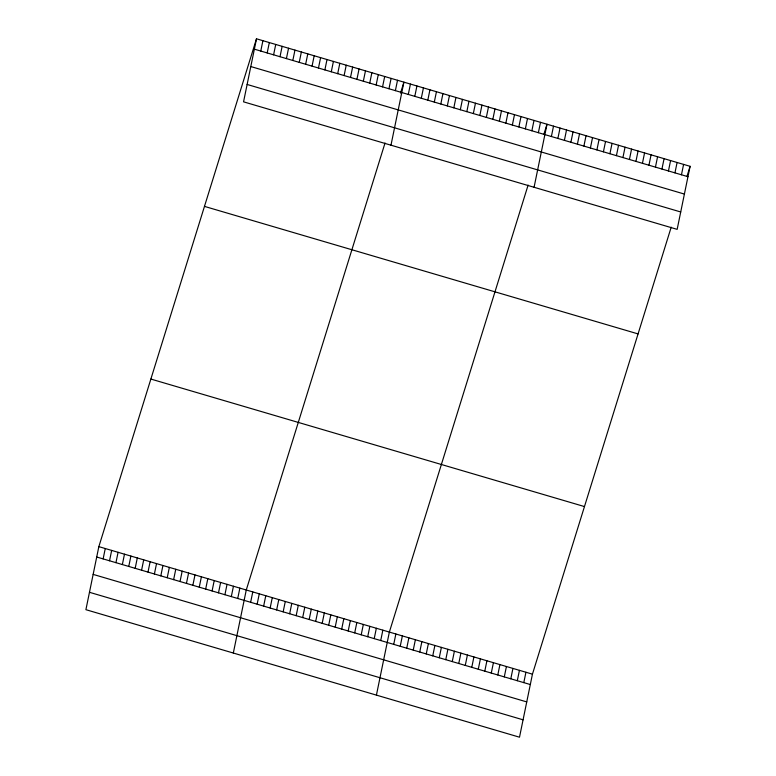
<?xml version="1.0" encoding="UTF-8"?>
<svg xmlns="http://www.w3.org/2000/svg" width="776" height="776" viewBox="0 0 776 776"><rect width="100%" height="100%" fill="white"/><g stroke="black" fill="none" stroke-linecap="round" stroke-linejoin="round"><path stroke-width="1.16" d="M256.497 38.8L243.557 101.84L677.157 229.356L690.097 166.316L256.497 38.8L98.843 546.643L85.903 609.684L519.503 737.2L532.443 674.16L671.201 227.174M103.13 558.904L105.255 548.525M109.532 560.786L111.666 550.417M115.944 562.668L118.078 552.299M122.356 564.559L124.48 554.18M128.767 566.441L130.892 556.072M135.179 568.323L137.304 557.954M141.581 570.215L143.715 559.835M147.993 572.096L150.127 561.727M260.775 51.061L262.909 40.682M154.405 573.978L156.529 563.609M267.186 52.943L269.32 42.573M160.816 575.87L162.941 565.491M273.598 54.824L275.732 44.455M167.218 577.751L169.352 567.382M280.01 56.716L282.134 46.337M173.63 579.633L175.764 569.264M286.422 58.598L288.546 48.228M180.042 581.525L182.176 571.146M292.824 60.48L294.958 50.11M186.453 583.407L188.578 573.037M299.235 62.371L301.369 51.992M192.865 585.288L194.989 574.919M305.647 64.253L307.781 53.883M199.267 587.18L201.401 576.801M312.059 66.135L314.183 55.765M205.679 589.062L207.813 578.692M318.47 68.026L320.595 57.647M212.09 590.943L214.215 580.574M324.872 69.908L327.006 59.539M218.502 592.835L220.626 582.456M331.284 71.79L333.418 61.42M224.914 594.717L227.038 584.347M337.696 73.681L339.82 63.302M231.316 596.598L233.45 586.229M344.108 75.563L346.232 65.194M237.728 598.49L239.862 588.111M350.519 77.445L352.644 67.076M233.324 653.033L246.264 590.002L385.032 143.007M356.921 79.336L359.055 68.957M250.638 602.283L252.772 591.913M363.333 81.218L365.467 70.849M257.147 604.194L259.271 593.824M369.745 83.1L371.869 72.731M263.646 606.114L265.78 595.735M376.156 84.991L378.281 74.612M270.155 608.025L272.279 597.656M382.558 86.873L384.692 76.504M276.654 609.936L278.788 599.567M388.97 88.755L391.104 78.386M283.162 611.847L285.287 601.478M395.382 90.647L397.516 80.267M289.661 613.758L291.795 603.388M390.978 145.19L403.918 82.159L400.513 93.13M296.17 615.678L298.304 605.299M408.292 94.439L410.426 84.07M302.679 617.589L304.803 607.21M414.801 96.36L416.925 85.981M309.178 619.5L311.312 609.131M421.3 98.271L423.434 87.892M315.686 621.411L317.811 611.042M427.809 100.182L429.933 89.812M322.185 623.322L324.32 612.953M434.308 102.093L436.442 91.723M328.694 625.243L330.819 614.864M440.816 104.003L442.941 93.634M335.193 627.153L337.327 616.774M447.315 105.924L449.45 95.545M341.702 629.064L343.826 618.695M453.824 107.835L455.949 97.456M348.201 630.975L350.335 620.606M460.323 109.746L462.457 99.376M354.71 632.886L356.834 622.517M466.832 111.657L468.956 101.287M361.209 634.807L363.343 624.428M473.331 113.568L475.465 103.198M367.717 636.718L369.842 626.339M479.84 115.478L481.964 105.109M374.216 638.629L376.35 628.259M486.339 117.399L488.473 107.02M380.725 640.539L382.849 630.17M492.847 119.31L494.972 108.941M376.418 695.121L389.358 632.081L528.116 185.086M499.346 121.221L501.48 110.852M393.733 644.371L395.857 633.992M505.855 123.132L507.979 112.763M400.232 646.282L402.366 635.903M512.354 125.043L514.488 114.673M406.74 648.193L408.865 637.823M518.863 126.963L520.997 116.584M413.239 650.104L415.373 639.734M525.371 128.874L527.496 118.505M419.748 652.015L421.872 641.645M531.87 130.785L534.004 120.416M426.247 653.935L428.381 643.556M538.379 132.696L540.503 122.327M432.756 655.846L434.88 645.467M534.072 187.278L547.012 124.238L543.908 134.219M439.255 657.757L441.389 647.388M551.387 136.528L553.511 126.149M445.764 659.668L447.888 649.299M557.886 138.438L560.02 128.069M452.262 661.579L454.397 651.21M564.394 140.349L566.519 129.98M458.771 663.499L460.895 653.12M570.893 142.26L573.028 131.891M465.27 665.41L467.404 655.031M577.402 144.171L579.527 133.802M471.779 667.321L473.903 656.952M583.901 146.092L586.035 135.713M478.278 669.232L480.412 658.863M590.41 148.003L592.534 137.624M484.787 671.143L486.911 660.774M596.909 149.913L599.043 139.544M491.286 673.064L493.42 662.685M603.418 151.824L605.542 141.455M497.794 674.975L499.919 664.596M609.917 153.735L612.051 143.366M504.293 676.885L506.427 666.516M616.425 155.656L618.55 145.277M510.802 678.796L512.926 668.427M622.924 157.567L625.058 147.188M517.301 680.707L519.435 670.338M629.433 159.478L631.557 149.108M523.81 682.628L525.934 672.249M635.932 161.389L638.066 151.019M642.441 163.299L644.565 152.93M648.94 165.22L651.074 154.841M655.448 167.131L657.573 156.752M661.947 169.042L664.081 158.673M668.456 170.953L670.58 160.584M674.955 172.864L677.089 162.494M681.464 174.784L683.588 164.405M686.993 176.297L690.097 166.316M254.373 49.169L687.963 176.695M250.803 66.552L684.393 194.068M247.127 84.458L680.727 211.974M204.476 206.387L638.066 333.913M150.874 379.057L584.464 506.573M98.843 546.643L532.443 674.16M96.719 557.013L530.309 684.539M93.149 574.395L526.749 701.911M89.473 592.301L523.072 719.818"/></g></svg>
